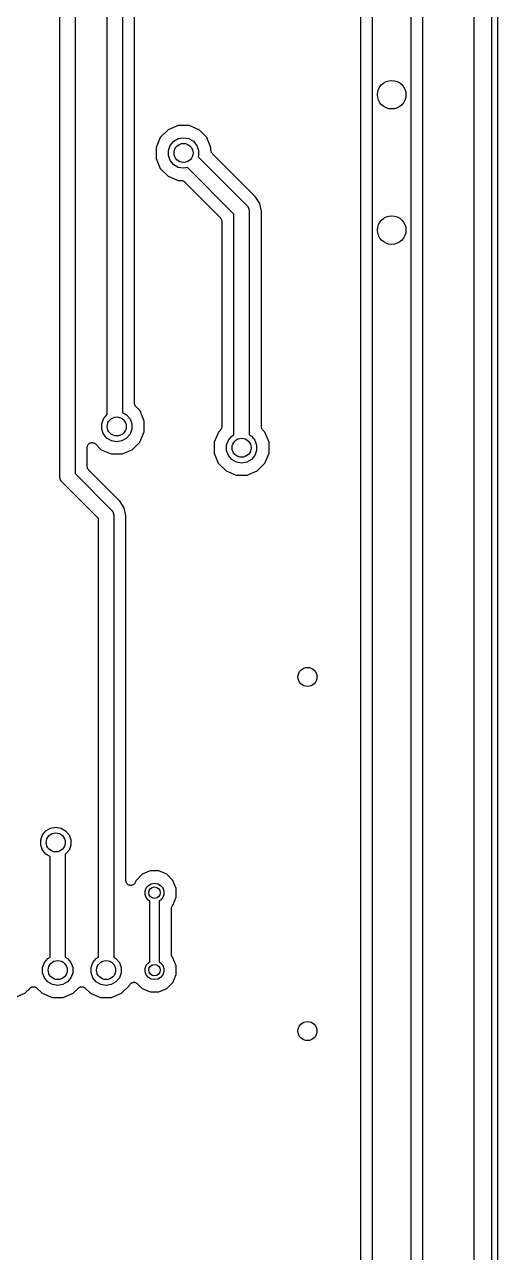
# Model space of a CAD drawing. Extents: x 25 to 125, y -125 to -25.
# Drawn here: x 112.67 to 125.08, y -88.57 to -56.32 of the extents above; entities that cross this region are included whole.
import ezdxf

# ---------------------------------------------------------------- set-up
doc = ezdxf.new("R2010")
doc.units = 0
doc.header["$MEASUREMENT"] = 0
doc.layers.add('BLACK', color=7, linetype='CONTINUOUS')

msp = doc.modelspace()

# ---------------------------------------------------------------- linework, layer by layer
at = {"layer": 'Black'}
for p, q in [((124.925, -124.925), (124.925, -25.075)), ((125.075, -25), (125.075, -125)), ((124.46, -25.527), (124.46, -124.333)), ((121.801, -58.166), (121.801, -41.8631)), ((122.801, -41.656), (122.801, -58.166)), ((123.121, -57.9781), (123.121, -41.6685)), ((121.481, -42.0483), (121.481, -58.1657)), ((114.837, -66.5664), (114.837, -44.9435)), ((115.237, -44.9435), (115.237, -66.5077)), ((113.592, -68.199), (113.592, -47.0771)), ((113.992, -47.0771), (113.992, -68.1162)), ((115.557, -59.8648), (115.557, -52.3153)), ((123.121, -57.979), (123.121, -57.9781)), ((123.121, -57.9831), (123.121, -57.979)), ((123.121, -57.9835), (123.121, -57.9831)), ((123.121, -57.9837), (123.121, -57.9835)), ((123.121, -58.1659), (123.121, -57.9837)), ((121.481, -58.1657), (121.481, -58.1658)), ((121.481, -58.1658), (121.481, -58.1659)), ((121.481, -58.1659), (121.481, -58.3483)), ((121.481, -58.3483), (121.481, -58.3485)), ((121.481, -58.3485), (121.481, -58.3489)), ((121.481, -58.3489), (121.481, -58.353)), ((121.481, -58.353), (121.481, -58.3539)), ((121.481, -58.3539), (121.481, -61.7217)), ((121.801, -61.722), (121.801, -58.166)), ((122.801, -58.166), (122.801, -61.722)), ((123.121, -58.166), (123.121, -58.1659)), ((123.121, -58.1659), (123.121, -58.1659)), ((123.121, -61.5341), (123.121, -58.166)), ((116.697, -58.9769), (116.433, -59.0863)), ((116.984, -58.9771), (116.697, -58.9769)), ((117.248, -59.087), (116.984, -58.9771)), ((116.23, -59.2886), (116.12, -59.5532)), ((116.433, -59.0863), (116.23, -59.2886)), ((116.582, -59.3894), (116.703, -59.3197)), ((116.703, -59.3197), (116.84, -59.2955)), ((116.84, -59.2955), (116.977, -59.3197)), ((116.977, -59.3197), (117.098, -59.3894)), ((117.451, -59.2897), (117.248, -59.087)), ((117.56, -59.5544), (117.451, -59.2897)), ((116.12, -59.5532), (116.12, -59.8396)), ((116.445, -59.6273), (116.492, -59.4962)), ((116.445, -59.7667), (116.445, -59.6273)), ((116.492, -59.4962), (116.582, -59.3894)), ((117.098, -59.3894), (117.188, -59.4962)), ((117.188, -59.4962), (117.235, -59.6273)), ((117.235, -59.6273), (117.235, -59.7667)), ((117.56, -59.629), (117.56, -59.5544)), ((117.561, -59.6345), (117.56, -59.629)), ((117.561, -59.6401), (117.561, -59.6345)), ((117.565, -59.6561), (117.561, -59.6401)), ((115.557, -66.2766), (115.557, -59.8648)), ((116.12, -59.8396), (116.229, -60.1043)), ((116.492, -59.8978), (116.445, -59.7667)), ((116.582, -60.0046), (116.492, -59.8978)), ((117.235, -59.7667), (117.224, -59.7982)), ((117.224, -59.7982), (118.504, -61.0786)), ((117.568, -59.6724), (117.565, -59.6561)), ((117.57, -59.6773), (117.568, -59.6724)), ((117.572, -59.6827), (117.57, -59.6773)), ((117.581, -59.6963), (117.572, -59.6827)), ((117.59, -59.7106), (117.581, -59.6963)), ((117.594, -59.7143), (117.59, -59.7106)), ((117.597, -59.7189), (117.594, -59.7143)), ((118.722, -60.8435), (117.597, -59.7189)), ((116.229, -60.1043), (116.432, -60.307)), ((116.703, -60.0743), (116.582, -60.0046)), ((116.84, -60.0985), (116.703, -60.0743)), ((116.941, -60.0807), (116.84, -60.0985)), ((118.163, -61.3029), (116.941, -60.0807)), ((116.432, -60.307), (116.696, -60.4169)), ((116.696, -60.4169), (116.772, -60.417)), ((116.772, -60.417), (116.778, -60.4179)), ((116.778, -60.4179), (116.783, -60.4174)), ((116.783, -60.4174), (116.799, -60.4217)), ((116.799, -60.4217), (116.815, -60.4246)), ((116.815, -60.4246), (116.82, -60.4274)), ((116.82, -60.4274), (116.826, -60.4288)), ((116.826, -60.4288), (116.839, -60.4384)), ((116.839, -60.4384), (116.854, -60.4467)), ((116.854, -60.4467), (116.857, -60.451)), ((116.857, -60.451), (116.862, -60.4541)), ((116.862, -60.4541), (117.806, -61.3982)), ((118.841, -61.022), (118.722, -60.8435)), ((118.504, -61.0786), (118.509, -61.0858)), ((118.509, -61.0858), (118.516, -61.0915)), ((118.516, -61.0915), (118.529, -61.1141)), ((118.529, -61.1141), (118.544, -61.1355)), ((118.544, -61.1355), (118.547, -61.144)), ((118.547, -61.144), (118.551, -61.1516)), ((118.551, -61.1516), (118.555, -61.1773)), ((118.555, -61.1773), (118.562, -61.2026)), ((118.562, -61.2026), (118.561, -61.2113)), ((118.561, -61.2113), (118.563, -61.22)), ((118.563, -61.22), (118.563, -67.0959)), ((118.883, -61.2325), (118.841, -61.022)), ((118.883, -66.8862), (118.883, -61.2325)), ((117.806, -61.3982), (117.809, -61.4028)), ((117.809, -61.4028), (117.813, -61.4064)), ((117.813, -61.4064), (117.822, -61.4207)), ((117.822, -61.4207), (117.831, -61.4343)), ((117.831, -61.4343), (117.833, -61.4397)), ((117.833, -61.4397), (117.835, -61.4446)), ((117.835, -61.4446), (117.838, -61.4609)), ((117.838, -61.4609), (117.843, -61.4769)), ((117.843, -61.4769), (117.842, -61.4825)), ((117.842, -61.4825), (117.843, -61.488)), ((117.843, -61.488), (117.843, -66.8861)), ((118.163, -67.0959), (118.163, -61.3029)), ((123.121, -61.535), (123.121, -61.5341)), ((123.121, -61.5391), (123.121, -61.535)), ((123.121, -61.5395), (123.121, -61.5391)), ((123.121, -61.5397), (123.121, -61.5395)), ((123.121, -61.7219), (123.121, -61.5397)), ((121.481, -61.7217), (121.481, -61.7218)), ((121.481, -61.7218), (121.481, -61.7219)), ((121.481, -61.7219), (121.481, -61.9043)), ((121.481, -61.9043), (121.481, -61.9045)), ((121.481, -61.9045), (121.481, -61.9049)), ((121.481, -61.9049), (121.481, -61.909)), ((121.801, -91.7769), (121.801, -61.722)), ((122.801, -61.722), (122.801, -91.984)), ((123.121, -61.722), (123.121, -61.7219)), ((123.121, -61.7219), (123.121, -61.7219)), ((123.121, -91.9715), (123.121, -61.722)), ((121.481, -61.909), (121.481, -61.9099)), ((121.481, -61.9099), (121.481, -91.5917)), ((115.558, -66.282), (115.557, -66.2766)), ((115.557, -66.2875), (115.558, -66.282)), ((115.561, -66.3036), (115.557, -66.2875)), ((115.564, -66.32), (115.561, -66.3036)), ((115.567, -66.3248), (115.564, -66.32)), ((115.568, -66.3301), (115.567, -66.3248)), ((115.578, -66.3438), (115.568, -66.3301)), ((115.586, -66.3582), (115.578, -66.3438)), ((115.591, -66.3617), (115.586, -66.3582)), ((115.594, -66.3663), (115.591, -66.3617)), ((115.698, -66.4709), (115.594, -66.3663)), ((114.692, -66.8085), (114.74, -66.6774)), ((114.74, -66.6774), (114.829, -66.5706)), ((114.829, -66.5706), (114.837, -66.5664)), ((115.237, -66.5077), (115.345, -66.5706)), ((115.345, -66.5706), (115.435, -66.6774)), ((115.435, -66.6774), (115.483, -66.8085)), ((115.808, -66.7356), (115.698, -66.4709)), ((115.807, -67.022), (115.808, -66.7356)), ((114.692, -66.9479), (114.692, -66.8085)), ((114.74, -67.079), (114.692, -66.9479)), ((115.483, -66.9479), (115.435, -67.079)), ((115.483, -66.8085), (115.483, -66.9479)), ((115.697, -67.2866), (115.807, -67.022)), ((117.753, -67.0286), (117.643, -67.2932)), ((117.806, -66.976), (117.753, -67.0286)), ((117.809, -66.9713), (117.806, -66.976)), ((117.813, -66.9677), (117.809, -66.9713)), ((117.822, -66.9534), (117.813, -66.9677)), ((117.831, -66.9398), (117.822, -66.9534)), ((117.833, -66.9344), (117.831, -66.9398)), ((117.835, -66.9295), (117.833, -66.9344)), ((117.838, -66.9132), (117.835, -66.9295)), ((117.843, -66.8973), (117.838, -66.9132)), ((117.843, -66.8861), (117.842, -66.8916)), ((117.842, -66.8916), (117.843, -66.8973)), ((118.884, -66.8917), (118.883, -66.8862)), ((118.883, -66.8972), (118.884, -66.8917)), ((118.888, -66.9133), (118.883, -66.8972)), ((118.891, -66.9297), (118.888, -66.9133)), ((118.893, -66.9345), (118.891, -66.9297)), ((118.895, -66.9398), (118.893, -66.9345)), ((118.904, -66.9535), (118.895, -66.9398)), ((118.913, -66.9679), (118.904, -66.9535)), ((118.917, -66.9714), (118.913, -66.9679)), ((118.92, -66.976), (118.917, -66.9714)), ((118.974, -67.0297), (118.92, -66.976)), ((119.083, -67.2944), (118.974, -67.0297)), ((114.319, -67.3896), (114.32, -67.3841)), ((114.32, -67.3841), (114.328, -67.3697)), ((114.328, -67.3697), (114.335, -67.3546)), ((114.335, -67.3546), (114.339, -67.3507)), ((114.339, -67.3507), (114.342, -67.3459)), ((114.342, -67.3459), (114.354, -67.3352)), ((114.354, -67.3352), (114.366, -67.3235)), ((114.366, -67.3235), (114.371, -67.3211)), ((114.371, -67.3211), (114.375, -67.3176)), ((114.375, -67.3176), (114.391, -67.3119)), ((114.391, -67.3119), (114.406, -67.3049)), ((114.406, -67.3049), (114.412, -67.3044)), ((114.412, -67.3044), (114.417, -67.3025)), ((114.417, -67.3025), (114.434, -67.3025)), ((114.434, -67.3025), (114.45, -67.301)), ((114.45, -67.301), (114.456, -67.3025)), ((114.456, -67.3025), (114.461, -67.3025)), ((114.461, -67.3025), (114.477, -67.3082)), ((114.477, -67.3082), (114.493, -67.3125)), ((114.493, -67.3125), (114.497, -67.3157)), ((114.497, -67.3157), (114.502, -67.3176)), ((114.502, -67.3176), (114.515, -67.3283)), ((114.515, -67.3283), (114.529, -67.3378)), ((114.529, -67.3378), (114.679, -67.4882)), ((114.829, -67.1858), (114.74, -67.079)), ((114.95, -67.2555), (114.829, -67.1858)), ((115.087, -67.2797), (114.95, -67.2555)), ((115.225, -67.2555), (115.087, -67.2797)), ((115.345, -67.1858), (115.225, -67.2555)), ((115.435, -67.079), (115.345, -67.1858)), ((115.495, -67.4889), (115.697, -67.2866)), ((117.643, -67.2932), (117.643, -67.5796)), ((117.968, -67.3673), (118.015, -67.2362)), ((117.968, -67.5067), (117.968, -67.3673)), ((118.015, -67.2362), (118.105, -67.1294)), ((118.105, -67.1294), (118.163, -67.0959)), ((118.563, -67.0959), (118.621, -67.1294)), ((118.621, -67.1294), (118.711, -67.2362)), ((118.711, -67.2362), (118.758, -67.3673)), ((118.758, -67.3673), (118.758, -67.5067)), ((119.083, -67.5808), (119.083, -67.2944)), ((114.312, -67.4276), (114.315, -67.4112)), ((114.312, -67.931), (114.312, -67.4276)), ((114.315, -67.4112), (114.316, -67.3946)), ((114.316, -67.3946), (114.319, -67.3896)), ((114.679, -67.4882), (114.944, -67.5981)), ((114.944, -67.5981), (115.23, -67.5983)), ((115.23, -67.5983), (115.495, -67.4889)), ((117.643, -67.5796), (117.752, -67.8443)), ((118.015, -67.6378), (117.968, -67.5067)), ((118.105, -67.7446), (118.015, -67.6378)), ((118.711, -67.6378), (118.621, -67.7446)), ((118.758, -67.5067), (118.711, -67.6378)), ((118.973, -67.8454), (119.083, -67.5808)), ((114.313, -67.9365), (114.312, -67.931)), ((114.312, -67.9421), (114.313, -67.9365)), ((114.317, -67.9581), (114.312, -67.9421)), ((114.32, -67.9744), (114.317, -67.9581)), ((114.322, -67.9793), (114.32, -67.9744)), ((114.324, -67.9847), (114.322, -67.9793)), ((114.333, -67.9983), (114.324, -67.9847)), ((114.342, -68.0126), (114.333, -67.9983)), ((114.346, -68.0162), (114.342, -68.0126)), ((114.349, -68.0208), (114.346, -68.0162)), ((115.167, -68.8385), (114.349, -68.0208)), ((117.752, -67.8443), (117.955, -68.047)), ((118.226, -67.8143), (118.105, -67.7446)), ((118.363, -67.8385), (118.226, -67.8143)), ((118.5, -67.8143), (118.363, -67.8385)), ((118.621, -67.7446), (118.5, -67.8143)), ((118.77, -68.0477), (118.973, -67.8454)), ((113.594, -68.2077), (113.592, -68.199)), ((113.593, -68.2164), (113.594, -68.2077)), ((113.6, -68.2417), (113.593, -68.2164)), ((113.604, -68.2674), (113.6, -68.2417)), ((113.608, -68.275), (113.604, -68.2674)), ((113.611, -68.2835), (113.608, -68.275)), ((113.626, -68.3049), (113.611, -68.2835)), ((113.639, -68.3276), (113.626, -68.3049)), ((113.646, -68.3332), (113.639, -68.3276)), ((113.651, -68.3404), (113.646, -68.3332)), ((114.608, -69.2978), (113.651, -68.3404)), ((113.992, -68.1162), (114.949, -69.0736)), ((117.955, -68.047), (118.219, -68.1569)), ((118.219, -68.1569), (118.506, -68.1571)), ((118.506, -68.1571), (118.77, -68.0477)), ((115.286, -69.017), (115.167, -68.8385)), ((114.608, -80.8119), (114.608, -69.2978)), ((114.949, -69.0736), (114.954, -69.0808)), ((114.954, -69.0808), (114.961, -69.0864)), ((114.961, -69.0864), (114.974, -69.1091)), ((114.974, -69.1091), (114.989, -69.1305)), ((114.989, -69.1305), (114.992, -69.139)), ((114.992, -69.139), (114.996, -69.1466)), ((114.996, -69.1466), (115, -69.1723)), ((115, -69.1723), (115.007, -69.1976)), ((115.007, -69.1976), (115.006, -69.2063)), ((115.006, -69.2063), (115.008, -69.215)), ((115.008, -69.215), (115.008, -80.8119)), ((115.328, -69.2275), (115.286, -69.017)), ((115.328, -78.8038), (115.328, -69.2275)), ((113.092, -77.7305), (113.139, -77.5994)), ((113.139, -77.5994), (113.229, -77.4926)), ((113.229, -77.4926), (113.35, -77.4229)), ((113.35, -77.4229), (113.487, -77.3987)), ((113.487, -77.3987), (113.625, -77.4229)), ((113.625, -77.4229), (113.745, -77.4926)), ((113.745, -77.4926), (113.835, -77.5994)), ((113.835, -77.5994), (113.883, -77.7305)), ((113.092, -77.8699), (113.092, -77.7305)), ((113.139, -78.001), (113.092, -77.8699)), ((113.229, -78.1078), (113.139, -78.001)), ((113.835, -78.001), (113.745, -78.1078)), ((113.883, -77.8699), (113.835, -78.001)), ((113.883, -77.7305), (113.883, -77.8699)), ((113.338, -78.1707), (113.229, -78.1078)), ((113.338, -80.8119), (113.338, -78.1707)), ((113.745, -78.1078), (113.738, -78.112)), ((113.738, -78.112), (113.738, -80.8119)), ((115.756, -78.6375), (115.595, -78.7977)), ((115.965, -78.5509), (115.756, -78.6375)), ((116.192, -78.5511), (115.965, -78.5509)), ((116.401, -78.6381), (116.192, -78.5511)), ((116.562, -78.7985), (116.401, -78.6381)), ((115.331, -78.8228), (115.328, -78.8038)), ((115.334, -78.8419), (115.331, -78.8228)), ((115.335, -78.8445), (115.334, -78.8419)), ((115.336, -78.8473), (115.335, -78.8445)), ((115.345, -78.864), (115.336, -78.8473)), ((115.354, -78.8811), (115.345, -78.864)), ((115.356, -78.883), (115.354, -78.8811)), ((115.358, -78.8855), (115.356, -78.883)), ((115.372, -78.8979), (115.358, -78.8855)), ((115.387, -78.9109), (115.372, -78.8979)), ((115.389, -78.912), (115.387, -78.9109)), ((115.391, -78.9138), (115.389, -78.912)), ((115.41, -78.9204), (115.391, -78.9138)), ((115.427, -78.9278), (115.41, -78.9204)), ((115.43, -78.9279), (115.427, -78.9278)), ((115.433, -78.9289), (115.43, -78.9279)), ((115.452, -78.9289), (115.433, -78.9289)), ((115.471, -78.9298), (115.452, -78.9289)), ((115.474, -78.9289), (115.471, -78.9298)), ((115.477, -78.9289), (115.474, -78.9289)), ((115.495, -78.9223), (115.477, -78.9289)), ((115.514, -78.9165), (115.495, -78.9223)), ((115.516, -78.9148), (115.514, -78.9165)), ((115.518, -78.9138), (115.516, -78.9148)), ((115.533, -78.9014), (115.518, -78.9138)), ((115.549, -78.8897), (115.533, -78.9014)), ((115.55, -78.8873), (115.549, -78.8897)), ((115.552, -78.8855), (115.55, -78.8873)), ((115.562, -78.8688), (115.552, -78.8855)), ((115.572, -78.8525), (115.562, -78.8688)), ((115.595, -78.7977), (115.572, -78.8525)), ((115.831, -79.0774), (115.861, -78.9955)), ((115.861, -78.9955), (115.917, -78.9288)), ((115.917, -78.9288), (115.992, -78.8852)), ((115.992, -78.8852), (116.078, -78.87)), ((116.078, -78.87), (116.164, -78.8852)), ((116.164, -78.8852), (116.239, -78.9288)), ((116.239, -78.9288), (116.295, -78.9955)), ((116.295, -78.9955), (116.325, -79.0774)), ((116.648, -79.0081), (116.562, -78.7985)), ((115.831, -79.1646), (115.831, -79.0774)), ((115.861, -79.2465), (115.831, -79.1646)), ((115.917, -79.3132), (115.861, -79.2465)), ((115.953, -79.3342), (115.917, -79.3132)), ((116.239, -79.3132), (116.203, -79.3342)), ((116.295, -79.2465), (116.239, -79.3132)), ((116.325, -79.1646), (116.295, -79.2465)), ((116.325, -79.0774), (116.325, -79.1646)), ((116.561, -79.4443), (116.648, -79.2349)), ((116.648, -79.2349), (116.648, -79.0081)), ((115.953, -80.9398), (115.953, -79.3342)), ((116.203, -79.3342), (116.203, -80.9398)), ((116.523, -79.5237), (116.528, -79.5077)), ((116.524, -79.5293), (116.523, -79.5237)), ((116.523, -79.5348), (116.524, -79.5293)), ((116.523, -80.7394), (116.523, -79.5348)), ((116.528, -79.5077), (116.531, -79.4914)), ((116.531, -79.4914), (116.533, -79.4865)), ((116.533, -79.4865), (116.535, -79.4811)), ((116.535, -79.4811), (116.544, -79.4675)), ((116.544, -79.4675), (116.553, -79.4532)), ((116.553, -79.4532), (116.557, -79.4496)), ((116.557, -79.4496), (116.56, -79.445)), ((116.56, -79.445), (116.561, -79.4443)), ((113.19, -80.9522), (113.28, -80.8454)), ((113.28, -80.8454), (113.338, -80.8119)), ((113.738, -80.8119), (113.796, -80.8454)), ((113.796, -80.8454), (113.886, -80.9522)), ((114.46, -80.9522), (114.55, -80.8454)), ((114.55, -80.8454), (114.608, -80.8119)), ((115.008, -80.8119), (115.066, -80.8454)), ((115.066, -80.8454), (115.156, -80.9522)), ((116.524, -80.7449), (116.523, -80.7394)), ((116.523, -80.7504), (116.524, -80.7449)), ((116.528, -80.7665), (116.523, -80.7504)), ((116.531, -80.7829), (116.528, -80.7665)), ((116.533, -80.7877), (116.531, -80.7829)), ((116.535, -80.793), (116.533, -80.7877)), ((116.544, -80.8066), (116.535, -80.793)), ((116.553, -80.8211), (116.544, -80.8066)), ((116.557, -80.8246), (116.553, -80.8211)), ((116.56, -80.8292), (116.557, -80.8246)), ((116.562, -80.8305), (116.56, -80.8292)), ((116.648, -81.0401), (116.562, -80.8305)), ((113.143, -81.0833), (113.19, -80.9522)), ((113.143, -81.2227), (113.143, -81.0833)), ((113.19, -81.3538), (113.143, -81.2227)), ((113.886, -80.9522), (113.933, -81.0833)), ((113.933, -81.2227), (113.886, -81.3538)), ((113.933, -81.0833), (113.933, -81.2227)), ((114.413, -81.0833), (114.46, -80.9522)), ((114.413, -81.2227), (114.413, -81.0833)), ((114.46, -81.3538), (114.413, -81.2227)), ((115.156, -80.9522), (115.203, -81.0833)), ((115.203, -81.2227), (115.156, -81.3538)), ((115.203, -81.0833), (115.203, -81.2227)), ((115.831, -81.1094), (115.861, -81.0275)), ((115.831, -81.1966), (115.831, -81.1094)), ((115.861, -81.2785), (115.831, -81.1966)), ((115.861, -81.0275), (115.917, -80.9608)), ((115.917, -80.9608), (115.953, -80.9398)), ((116.203, -80.9398), (116.239, -80.9608)), ((116.239, -80.9608), (116.295, -81.0275)), ((116.295, -81.0275), (116.325, -81.1094)), ((116.325, -81.1966), (116.295, -81.2785)), ((116.325, -81.1094), (116.325, -81.1966)), ((116.648, -81.2669), (116.648, -81.0401)), ((113.28, -81.4606), (113.19, -81.3538)), ((113.401, -81.5303), (113.28, -81.4606)), ((113.538, -81.5545), (113.401, -81.5303)), ((113.675, -81.5303), (113.538, -81.5545)), ((113.796, -81.4606), (113.675, -81.5303)), ((113.886, -81.3538), (113.796, -81.4606)), ((114.55, -81.4606), (114.46, -81.3538)), ((114.671, -81.5303), (114.55, -81.4606)), ((114.808, -81.5545), (114.671, -81.5303)), ((114.945, -81.5303), (114.808, -81.5545)), ((115.066, -81.4606), (114.945, -81.5303)), ((115.156, -81.3538), (115.066, -81.4606)), ((115.215, -81.7637), (115.418, -81.5614)), ((115.418, -81.5614), (115.422, -81.5514)), ((115.422, -81.5514), (115.43, -81.5397)), ((115.43, -81.5397), (115.435, -81.5272)), ((115.435, -81.5272), (115.441, -81.5213)), ((115.441, -81.5213), (115.446, -81.5142)), ((115.446, -81.5142), (115.457, -81.5058)), ((115.457, -81.5058), (115.467, -81.496)), ((115.467, -81.496), (115.474, -81.4925)), ((115.474, -81.4925), (115.481, -81.4874)), ((115.481, -81.4874), (115.494, -81.4832)), ((115.494, -81.4832), (115.507, -81.4774)), ((115.507, -81.4774), (115.515, -81.4767)), ((115.515, -81.4767), (115.523, -81.4742)), ((115.523, -81.4742), (115.537, -81.4748)), ((115.537, -81.4748), (115.551, -81.4736)), ((115.551, -81.4736), (115.559, -81.4758)), ((115.559, -81.4758), (115.567, -81.4761)), ((115.567, -81.4761), (115.58, -81.4814)), ((115.58, -81.4814), (115.593, -81.485)), ((115.593, -81.485), (115.6, -81.4898)), ((115.6, -81.4898), (115.608, -81.493)), ((115.608, -81.493), (115.618, -81.5024)), ((115.618, -81.5024), (115.629, -81.5104)), ((115.629, -81.5104), (115.755, -81.6359)), ((115.917, -81.3452), (115.861, -81.2785)), ((115.992, -81.3888), (115.917, -81.3452)), ((116.078, -81.404), (115.992, -81.3888)), ((116.164, -81.3888), (116.078, -81.404)), ((116.239, -81.3452), (116.164, -81.3888)), ((116.295, -81.2785), (116.239, -81.3452)), ((116.4, -81.6365), (116.561, -81.4763)), ((116.561, -81.4763), (116.648, -81.2669)), ((112.411, -81.8731), (112.675, -81.7637)), ((112.675, -81.7637), (112.813, -81.626)), ((112.813, -81.626), (112.822, -81.6196)), ((112.822, -81.6196), (112.83, -81.6117)), ((112.83, -81.6117), (112.84, -81.6071)), ((112.84, -81.6071), (112.849, -81.6007)), ((112.849, -81.6007), (112.86, -81.5978)), ((112.86, -81.5978), (112.87, -81.5931)), ((112.87, -81.5931), (112.881, -81.5922)), ((112.881, -81.5922), (112.892, -81.5893)), ((112.892, -81.5893), (112.903, -81.5903)), ((112.903, -81.5903), (112.914, -81.5893)), ((112.914, -81.5893), (112.925, -81.5922)), ((112.925, -81.5922), (112.936, -81.5932)), ((112.936, -81.5932), (112.946, -81.5979)), ((112.946, -81.5979), (112.957, -81.6008)), ((112.957, -81.6008), (112.966, -81.6072)), ((112.966, -81.6072), (112.976, -81.6119)), ((112.976, -81.6119), (112.984, -81.6197)), ((112.984, -81.6197), (112.993, -81.6261)), ((112.993, -81.6261), (113.13, -81.763)), ((113.13, -81.763), (113.394, -81.8729)), ((113.394, -81.8729), (113.681, -81.8731)), ((113.681, -81.8731), (113.945, -81.7637)), ((113.945, -81.7637), (114.083, -81.626)), ((114.083, -81.626), (114.092, -81.6196)), ((114.092, -81.6196), (114.1, -81.6117)), ((114.1, -81.6117), (114.11, -81.6071)), ((114.11, -81.6071), (114.119, -81.6007)), ((114.119, -81.6007), (114.13, -81.5978)), ((114.13, -81.5978), (114.14, -81.5931)), ((114.14, -81.5931), (114.151, -81.5922)), ((114.151, -81.5922), (114.162, -81.5893)), ((114.162, -81.5893), (114.173, -81.5903)), ((114.173, -81.5903), (114.184, -81.5893)), ((114.184, -81.5893), (114.195, -81.5922)), ((114.195, -81.5922), (114.206, -81.5932)), ((114.206, -81.5932), (114.216, -81.5979)), ((114.216, -81.5979), (114.227, -81.6008)), ((114.227, -81.6008), (114.236, -81.6072)), ((114.236, -81.6072), (114.246, -81.6119)), ((114.246, -81.6119), (114.254, -81.6197)), ((114.254, -81.6197), (114.263, -81.6261)), ((114.263, -81.6261), (114.4, -81.763)), ((114.4, -81.763), (114.664, -81.8729)), ((114.664, -81.8729), (114.951, -81.8731)), ((114.951, -81.8731), (115.215, -81.7637)), ((115.755, -81.6359), (115.964, -81.7229)), ((115.964, -81.7229), (116.191, -81.7231)), ((116.191, -81.7231), (116.4, -81.6365))]:
    msp.add_line(p, q, dxfattribs=at)
for centre, radius in [((122.301, -58.166), 0.375), ((116.84, -59.697), 0.25), ((122.301, -61.722), 0.375), ((115.087, -66.8782), 0.25), ((118.363, -67.437), 0.25), ((120.091, -73.4568), 0.25), ((113.487, -77.8002), 0.25), ((116.078, -79.121), 0.15), ((113.538, -81.153), 0.25), ((114.808, -81.153), 0.25), ((116.078, -81.153), 0.15), ((120.091, -82.7532), 0.25)]:
    msp.add_circle(centre, radius, dxfattribs=at)

doc.saveas('drawing.dxf')
